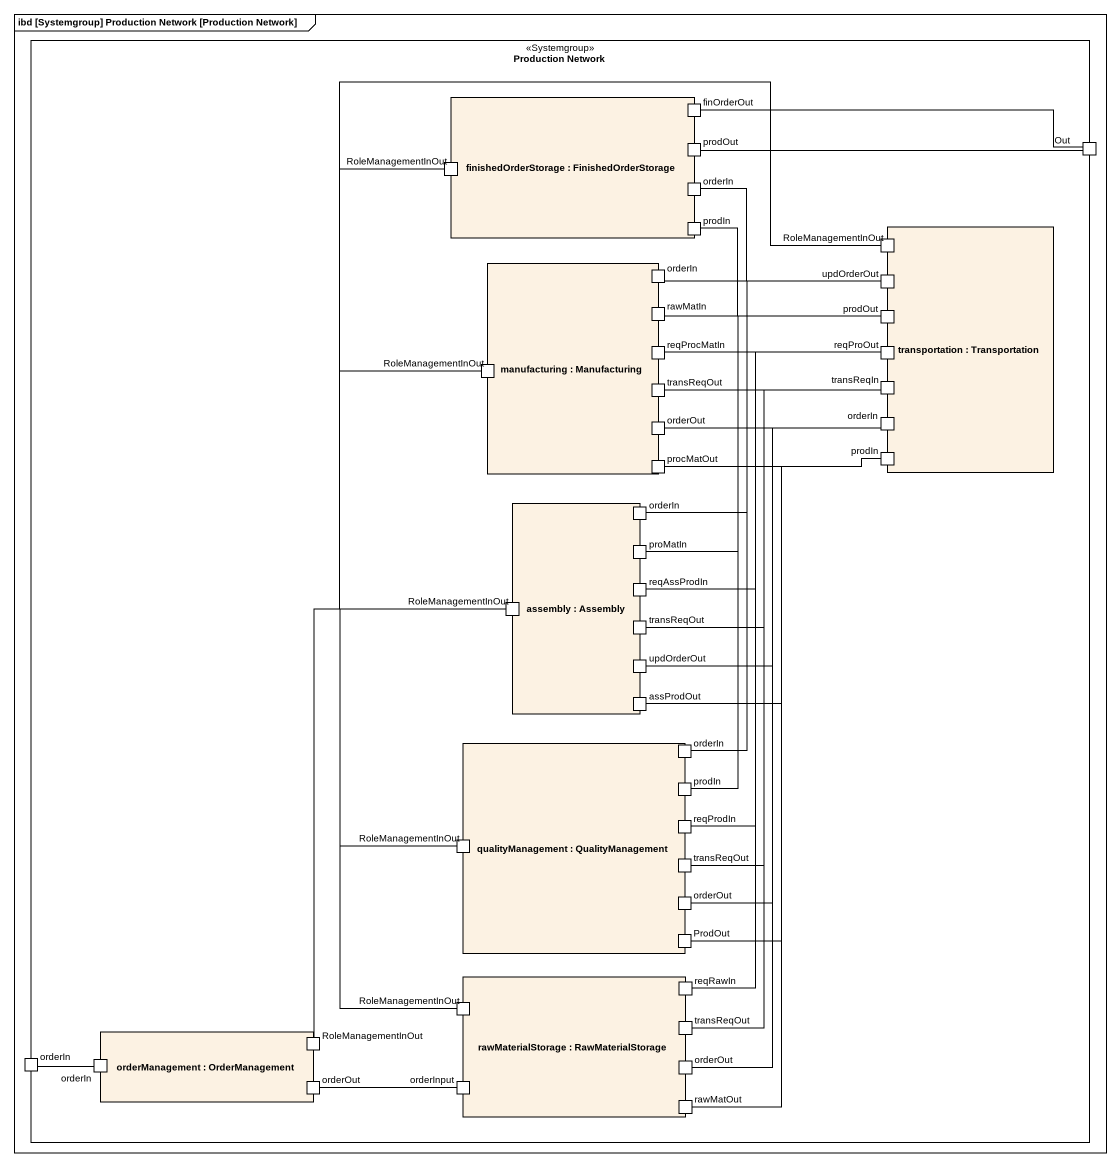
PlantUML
@startuml
mainframe ibd [Systemgroup] Production Network [Production Network]
rectangle "Production Network" as Production_Network <<Systemgroup>> {
  rectangle "finishedOrderStorage : FinishedOrderStorage" as finishedOrderStorage {
    port finOrderOut
    port RoleManagementInOut
    port prodOut
    port orderIn
    port prodIn
  }
  port Out
  rectangle "transportation : Transportation" as transportation {
    port "RoleManagementInOut" as RoleManagementInOut_2
    port updOrderOut
    port "prodOut" as prodOut_2
    port reqProOut
    port transReqIn
    port "orderIn" as orderIn_3
    port "prodIn" as prodIn_2
  }
  rectangle "manufacturing : Manufacturing" as manufacturing {
    port "orderIn" as orderIn_2
    port rawMatIn
    port "RoleManagementInOut" as RoleManagementInOut_3
    port reqProcMatIn
    port transReqOut
    port orderOut
    port procMatOut
  }
  rectangle "assembly : Assembly" as assembly {
    port "orderIn" as orderIn_4
    port proMatIn
    port "RoleManagementInOut" as RoleManagementInOut_4
    port reqAssProdIn
    port "transReqOut" as transReqOut_2
    port "updOrderOut" as updOrderOut_2
    port assProdOut
  }
  rectangle "qualityManagement : QualityManagement" as qualityManagement {
    port "orderIn" as orderIn_5
    port "prodIn" as prodIn_3
    port "RoleManagementInOut" as RoleManagementInOut_5
    port reqProdIn
    port "transReqOut" as transReqOut_3
    port "orderOut" as orderOut_2
    port ProdOut
  }
  rectangle "rawMaterialStorage : RawMaterialStorage" as rawMaterialStorage {
    port "RoleManagementInOut" as RoleManagementInOut_6
    port reqRawIn
    port "transReqOut" as transReqOut_4
    port orderInput
    port "orderOut" as orderOut_4
    port rawMatOut
  }
  rectangle "orderManagement : OrderManagement" as orderManagement {
    port "RoleManagementInOut" as RoleManagementInOut_7
    port "orderIn" as orderIn_7
    port "orderOut" as orderOut_3
  }
  port "orderIn" as orderIn_6
}
finOrderOut -right- Out
prodOut -right- Out
updOrderOut -left- orderIn
updOrderOut -left- orderIn_2
updOrderOut -- orderIn_4
updOrderOut -- orderIn_5
prodOut_2 -left- prodIn
prodOut_2 -left- rawMatIn
prodOut_2 -- proMatIn
prodOut_2 -- prodIn_3
reqProOut -left- reqProcMatIn
reqProOut -- reqAssProdIn
reqProOut -- reqProdIn
reqProOut -- reqRawIn
transReqOut -right- transReqIn
orderOut -right- orderIn_3
procMatOut -right- prodIn_2
transReqOut_2 -up- transReqIn
updOrderOut_2 -up- orderIn_3
assProdOut -up- prodIn_2
transReqOut_3 -up- transReqIn
orderOut_2 -up- orderIn_3
ProdOut -up- prodIn_2
RoleManagementInOut_7 -up- RoleManagementInOut
RoleManagementInOut_7 -up- RoleManagementInOut_2
RoleManagementInOut_7 -up- RoleManagementInOut_3
RoleManagementInOut_7 -up- RoleManagementInOut_4
RoleManagementInOut_7 -up- RoleManagementInOut_5
RoleManagementInOut_7 -right- RoleManagementInOut_6
transReqOut_4 -up- transReqIn
orderIn_6 -right- orderIn_7
orderOut_3 -right- orderInput
orderOut_4 -up- orderIn_3
rawMatOut -up- prodIn_2
@enduml
